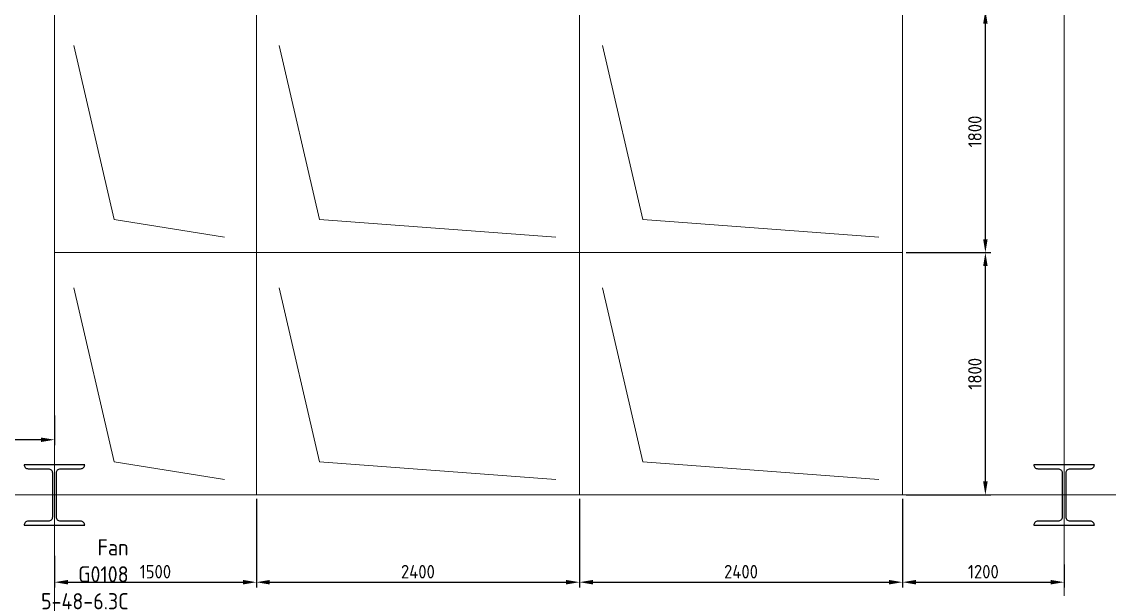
# Model space of a CAD drawing. Extents: x -681219 to -550379, y -242630 to -158199.
# Drawn here: x -563211 to -555133, y -227617 to -223401 of the extents above; entities that cross this region are included whole.
import ezdxf
from ezdxf.lldxf.tags import DXFTag

# ---------------------------------------------------------------- set-up
doc = ezdxf.new("R2010")
doc.units = 0
doc.header["$LTSCALE"] = 1000
doc.layers.get('Defpoints').update_dxf_attribs({"linetype": 'CONTINUOUS'})
for name, color, linetype, lineweight in [('DIM', 7, 'CONTINUOUS', 18), ('famsun', 7, 'CONTINUOUS', 0), ('轴网_轴线', 1, 'CENTER2', 0)]:
    doc.layers.add(name, color=color, linetype=linetype, lineweight=lineweight)
doc.layers.add('GY_Bj_Hatch', color=9, linetype='CONTINUOUS')
doc.layers.add('TEXT', color=7, linetype='CONTINUOUS')
doc.styles.add('ISOCP', font='isocp.shx', dxfattribs={"bigfont": 'gbcbig.shx'})
tags = doc.linetypes.add('CENTER2', pattern=[28.575, 19.05, -3.175, 3.175, -3.175]).pattern_tags.tags
tags[10:11] = [DXFTag(74, 4), DXFTag(75, 0), DXFTag(340, '0'), DXFTag(46, 0.0), DXFTag(50, 0.0), DXFTag(44, 0.0), DXFTag(45, 0.0)]
tags[8:9] = [DXFTag(74, 4), DXFTag(75, 0), DXFTag(340, '0'), DXFTag(46, 0.0), DXFTag(50, 0.0), DXFTag(44, 0.0), DXFTag(45, 0.0)]
tags[6:7] = [DXFTag(74, 4), DXFTag(75, 0), DXFTag(340, '0'), DXFTag(46, 0.0), DXFTag(50, 0.0), DXFTag(44, 0.0), DXFTag(45, 0.0)]
tags[4:5] = [DXFTag(74, 4), DXFTag(75, 0), DXFTag(340, '0'), DXFTag(46, 0.0), DXFTag(50, 0.0), DXFTag(44, 0.0), DXFTag(45, 0.0)]
doc.dimstyles.new('STD2', dxfattribs={"dimscale": 40, "dimtxt": 2.5, "dimasz": 2.5, "dimexe": 1, "dimexo": 0.7, "dimgap": 0.7, "dimtad": 1, "dimdec": 0, "dimdsep": 46, "dimtxsty": 'ISOCP', "dimcen": 2.5, "dimadec": 1, "dimazin": 2, "dimtfac": 1, "dimtdec": 0, "dimtmove": 0, "dimatfit": 3, "dimfxl": 0, "dimarcsym": 0})

# ---------------------------------------------------------------- blocks, each defined once
blk = doc.blocks.new('轴网8FA15DC97FB90233')
at = {"layer": 'GY_Bj_Hatch', "color": 255}
for points in [[(-225, 225), (225, 225, -0.414214), (195, 195), (45, 195, 0.414214), (15, 165), (15, -165, 0.414214), (45, -195), (195, -195, -0.414214), (225, -225), (-225, -225, -0.414214), (-195, -195), (-45, -195, 0.414214), (-15, -165), (-15, 165, 0.414214), (-45, 195), (-195, 195, -0.414214)], [(7275, 225), (7725, 225, -0.414214), (7695, 195), (7545, 195, 0.414214), (7515, 165), (7515, -165, 0.414214), (7545, -195), (7695, -195, -0.414214), (7725, -225), (7275, -225, -0.414214), (7305, -195), (7455, -195, 0.414214), (7485, -165), (7485, 165, 0.414214), (7455, 195), (7305, 195, -0.414214)]]:
    blk.add_lwpolyline(points, format="xyb", close=True, dxfattribs=at)
at = {"layer": '轴网_轴线'}
for p, q in [((0, -1200), (0, 23700)), ((7500, -1200), (7500, 23700)), ((-1200, 0), (44200, 0))]:
    blk.add_line(p, q, dxfattribs=at)
blk = doc.blocks.new('*D169')
at = {"layer": 'Defpoints', "color": 0, "transparency": 16777216}
for p in [(-561468.7, -226916.7), (-562968.7, -227340.2), (-561468.7, -227564.8)]:
    blk.add_point(p, dxfattribs=at)
at = {"layer": 'DIM', "color": 0, "lineweight": -2, "transparency": 16777216}
for p, q in [((-561468.7, -226944.7), (-561468.7, -227604.8)), ((-562968.7, -227368.2), (-562968.7, -227604.8)), ((-562868.7, -227564.8), (-561568.7, -227564.8))]:
    blk.add_line(p, q, dxfattribs=at)
at = {"layer": 'DIM', "color": 0, "transparency": 16777216}
for points in [[(-562868.7, -227548.1), (-562868.7, -227581.5), (-562968.7, -227564.8)], [(-561568.7, -227548.1), (-561568.7, -227581.5), (-561468.7, -227564.8)]]:
    blk.add_solid(points, dxfattribs=at)
at = {"layer": 'DIM', "color": 0, "transparency": 16777216, "insert": (-562218.7, -227486.8), "char_height": 100, "attachment_point": 5, "style": 'ISOCP'}
blk.add_mtext('1500', dxfattribs=at)
blk = doc.blocks.new('*D170')
at = {"layer": 'Defpoints', "color": 0, "transparency": 16777216}
for p in [(-561468.7, -226916.7), (-559068.7, -226916.7), (-559068.7, -227564.8)]:
    blk.add_point(p, dxfattribs=at)
at = {"layer": 'DIM', "color": 0, "lineweight": -2, "transparency": 16777216}
for p, q in [((-561468.7, -226944.7), (-561468.7, -227604.8)), ((-559068.7, -226944.7), (-559068.7, -227604.8)), ((-561368.7, -227564.8), (-559168.7, -227564.8))]:
    blk.add_line(p, q, dxfattribs=at)
at = {"layer": 'DIM', "color": 0, "transparency": 16777216}
for points in [[(-561368.7, -227548.1), (-561368.7, -227581.5), (-561468.7, -227564.8)], [(-559168.7, -227548.1), (-559168.7, -227581.5), (-559068.7, -227564.8)]]:
    blk.add_solid(points, dxfattribs=at)
at = {"layer": 'DIM', "color": 0, "transparency": 16777216, "insert": (-560268.7, -227486.8), "char_height": 100, "attachment_point": 5, "style": 'ISOCP'}
blk.add_mtext('2400', dxfattribs=at)
blk = doc.blocks.new('*D171')
at = {"layer": 'Defpoints', "color": 0, "transparency": 16777216}
for p in [(-559068.7, -226916.7), (-556668.7, -226916.7), (-556668.7, -227564.8)]:
    blk.add_point(p, dxfattribs=at)
at = {"layer": 'DIM', "color": 0, "lineweight": -2, "transparency": 16777216}
for p, q in [((-559068.7, -226944.7), (-559068.7, -227604.8)), ((-556668.7, -226944.7), (-556668.7, -227604.8)), ((-558968.7, -227564.8), (-556768.7, -227564.8))]:
    blk.add_line(p, q, dxfattribs=at)
at = {"layer": 'DIM', "color": 0, "transparency": 16777216}
for points in [[(-558968.7, -227548.1), (-558968.7, -227581.5), (-559068.7, -227564.8)], [(-556768.7, -227548.1), (-556768.7, -227581.5), (-556668.7, -227564.8)]]:
    blk.add_solid(points, dxfattribs=at)
at = {"layer": 'DIM', "color": 0, "transparency": 16777216, "insert": (-557868.7, -227486.8), "char_height": 100, "attachment_point": 5, "style": 'ISOCP'}
blk.add_mtext('2400', dxfattribs=at)
blk = doc.blocks.new('*D172')
at = {"layer": 'Defpoints', "color": 0, "transparency": 16777216}
for p in [(-556668.7, -226916.7), (-555468.7, -227405.7), (-555468.7, -227564.8)]:
    blk.add_point(p, dxfattribs=at)
at = {"layer": 'DIM', "color": 0, "lineweight": -2, "transparency": 16777216}
for p, q in [((-556668.7, -226944.7), (-556668.7, -227604.8)), ((-555468.7, -227433.7), (-555468.7, -227604.8)), ((-556568.7, -227564.8), (-555568.7, -227564.8))]:
    blk.add_line(p, q, dxfattribs=at)
at = {"layer": 'DIM', "color": 0, "transparency": 16777216}
for points in [[(-556568.7, -227548.1), (-556568.7, -227581.5), (-556668.7, -227564.8)], [(-555568.7, -227548.1), (-555568.7, -227581.5), (-555468.7, -227564.8)]]:
    blk.add_solid(points, dxfattribs=at)
at = {"layer": 'DIM', "color": 0, "transparency": 16777216, "insert": (-556068.7, -227486.8), "char_height": 100, "attachment_point": 5, "style": 'ISOCP'}
blk.add_mtext('1200', dxfattribs=at)
blk = doc.blocks.new('*D173')
at = {"layer": 'Defpoints', "color": 0, "transparency": 16777216}
for p in [(-556668.7, -225116.7), (-556053.5, -225116.7), (-556668.7, -226916.7)]:
    blk.add_point(p, dxfattribs=at)
at = {"layer": 'DIM', "color": 0, "lineweight": -2, "transparency": 16777216}
for p, q in [((-556640.7, -225116.7), (-556013.5, -225116.7)), ((-556053.5, -226816.7), (-556053.5, -225216.7)), ((-556640.7, -226916.7), (-556013.5, -226916.7))]:
    blk.add_line(p, q, dxfattribs=at)
at = {"layer": 'DIM', "color": 0, "transparency": 16777216}
for points in [[(-556070.1, -225216.7), (-556036.8, -225216.7), (-556053.5, -225116.7)], [(-556070.1, -226816.7), (-556036.8, -226816.7), (-556053.5, -226916.7)]]:
    blk.add_solid(points, dxfattribs=at)
at = {"layer": 'DIM', "color": 0, "transparency": 16777216, "insert": (-556131.5, -226016.7), "char_height": 100, "attachment_point": 5, "rotation": 90, "style": 'ISOCP'}
blk.add_mtext('1800', dxfattribs=at)
blk = doc.blocks.new('*D174')
at = {"layer": 'Defpoints', "color": 0, "transparency": 16777216}
for p in [(-556668.7, -223316.7), (-556053.5, -223316.7), (-556668.7, -225116.7)]:
    blk.add_point(p, dxfattribs=at)
at = {"layer": 'DIM', "color": 0, "lineweight": -2, "transparency": 16777216}
for p, q in [((-556640.7, -223316.7), (-556013.5, -223316.7)), ((-556053.5, -225016.7), (-556053.5, -223416.7)), ((-556640.7, -225116.7), (-556013.5, -225116.7))]:
    blk.add_line(p, q, dxfattribs=at)
at = {"layer": 'DIM', "color": 0, "transparency": 16777216}
for points in [[(-556070.1, -223416.7), (-556036.8, -223416.7), (-556053.5, -223316.7)], [(-556070.1, -225016.7), (-556036.8, -225016.7), (-556053.5, -225116.7)]]:
    blk.add_solid(points, dxfattribs=at)
at = {"layer": 'DIM', "color": 0, "transparency": 16777216, "insert": (-556131.5, -224216.7), "char_height": 100, "attachment_point": 5, "rotation": 90, "style": 'ISOCP'}
blk.add_mtext('1800', dxfattribs=at)
blk = doc.blocks.new('*D175')
at = {"layer": 'Defpoints', "color": 0, "transparency": 16777216}
for p in [(-564068.4, -225539.5), (-562968.7, -226297.2), (-564068.4, -226506.6)]:
    blk.add_point(p, dxfattribs=at)
at = {"layer": 'DIM', "color": 0, "lineweight": -2, "transparency": 16777216}
for p, q in [((-564068.4, -225567.5), (-564068.4, -226546.6)), ((-562968.7, -226325.2), (-562968.7, -226546.6)), ((-563068.7, -226506.6), (-563968.4, -226506.6))]:
    blk.add_line(p, q, dxfattribs=at)
at = {"layer": 'DIM', "color": 0, "transparency": 16777216}
for points in [[(-563968.4, -226490), (-563968.4, -226523.3), (-564068.4, -226506.6)], [(-563068.7, -226490), (-563068.7, -226523.3), (-562968.7, -226506.6)]]:
    blk.add_solid(points, dxfattribs=at)
at = {"layer": 'DIM', "color": 0, "transparency": 16777216, "insert": (-563518.6, -226428.6), "char_height": 100, "attachment_point": 5, "style": 'ISOCP'}
blk.add_mtext('1100', dxfattribs=at)

msp = doc.modelspace()

# ---------------------------------------------------------------- linework, layer by layer
at = {"layer": 'famsun'}
for p, q in [((-562824.5836, -223577.1326), (-562524.6076, -224870.2176)), ((-561298.7251, -223577.1326), (-560998.7491, -224870.2176)), ((-558898.7251, -223577.1326), (-558598.7491, -224870.2176)), ((-562524.6076, -224870.2176), (-561705.356, -225002.0986)), ((-560998.7491, -224870.2176), (-559244.6958, -225002.0986)), ((-558598.7491, -224870.2176), (-556844.6958, -225002.0986)), ((-562824.5836, -225377.1326), (-562524.6076, -226670.2176)), ((-561298.7251, -225377.1326), (-560998.7491, -226670.2176)), ((-558898.7251, -225377.1326), (-558598.7491, -226670.2176)), ((-562524.6076, -226670.2176), (-561705.356, -226802.0986)), ((-560998.7491, -226670.2176), (-559244.6958, -226802.0986)), ((-558598.7491, -226670.2176), (-556844.6958, -226802.0986))]:
    msp.add_line(p, q, dxfattribs=at)
for points in [[(-562968.721, -223316.6983), (-562968.721, -225116.6983), (-561468.721, -225116.6983), (-561468.721, -223316.6983)], [(-561468.721, -223316.6983), (-561468.721, -225116.6983), (-559068.721, -225116.6983), (-559068.721, -223316.6983)], [(-559068.721, -223316.6983), (-559068.721, -225116.6983), (-556668.721, -225116.6983), (-556668.721, -223316.6983)], [(-562968.721, -225116.6983), (-562968.721, -226916.6983), (-561468.721, -226916.6983), (-561468.721, -225116.6983)], [(-561468.721, -225116.6983), (-561468.721, -226916.6983), (-559068.721, -226916.6983), (-559068.721, -225116.6983)], [(-559068.721, -225116.6983), (-559068.721, -226916.6983), (-556668.721, -226916.6983), (-556668.721, -225116.6983)]]:
    msp.add_lwpolyline(points, close=True, dxfattribs=at)

# ---------------------------------------------------------------- block references
at = {"layer": 'famsun', "xscale": -1}
msp.add_blockref('轴网8FA15DC97FB90233', (-555468.721, -226916.6983), dxfattribs=at)

# ---------------------------------------------------------------- texts
at = {"layer": 'TEXT', "insert": (-562417.5284, -227246.1935), "char_height": 120, "attachment_point": 3, "style": 'ISOCP'}
msp.add_mtext_dynamic_manual_height_columns('Fan\\P{\\Fisocp|c134;G0108\\P5-48-6.3C}', width=1859.741632, gutter_width=40.8108, heights=[0], dxfattribs=at)

# ---------------------------------------------------------------- dimensions: what is measured, and where the dimension line sits
at = {"layer": 'DIM', "color": 2}
dim = msp.add_linear_dim(base=(-556053.4612, -223316.6983), p1=(-556668.721, -225116.6983), p2=(-556668.721, -223316.6983), angle=90, dimstyle='STD2', override={"dimtmove": 1}, dxfattribs=at)
dim.commit()
dim.dimension.update_dxf_attribs({"geometry": '*D174', "text_midpoint": (-556131.4612, -224216.6983)})
dim = msp.add_linear_dim(base=(-556053.4612, -225116.6983), p1=(-556668.721, -226916.6983), p2=(-556668.721, -225116.6983), angle=90, dimstyle='STD2', dxfattribs=at)
dim.commit()
dim.dimension.update_dxf_attribs({"geometry": '*D173', "text_midpoint": (-556131.4612, -226016.6983)})
for base, p1, p2, picture, middle in [((-564068.3991, -226506.6337), (-562968.721, -226297.2224), (-564068.3991, -225539.5069), '*D175', (-563518.56, -226428.6337)), ((-561468.721, -227564.7871), (-562968.721, -227340.1923), (-561468.721, -226916.6983), '*D169', (-562218.721, -227486.7871))]:
    dim = msp.add_linear_dim(base=base, p1=p1, p2=p2, dimstyle='STD2', dxfattribs=at)
    dim.commit()
    dim.dimension.update_dxf_attribs({"geometry": picture, "text_midpoint": middle})
for base, p1, p2, picture, middle in [((-559068.721, -227564.7871), (-561468.721, -226916.6983), (-559068.721, -226916.6983), '*D170', (-560268.721, -227486.7772)), ((-556668.721, -227564.7871), (-559068.721, -226916.6983), (-556668.721, -226916.6983), '*D171', (-557868.721, -227486.7772)), ((-555468.721, -227564.7871), (-556668.721, -226916.6983), (-555468.721, -227405.699), '*D172', (-556068.721, -227486.7772))]:
    dim = msp.add_linear_dim(base=base, p1=p1, p2=p2, dimstyle='STD2', override={"dimtmove": 1}, dxfattribs=at)
    dim.commit()
    dim.dimension.update_dxf_attribs({"geometry": picture, "text_midpoint": middle})

doc.saveas('drawing.dxf')
